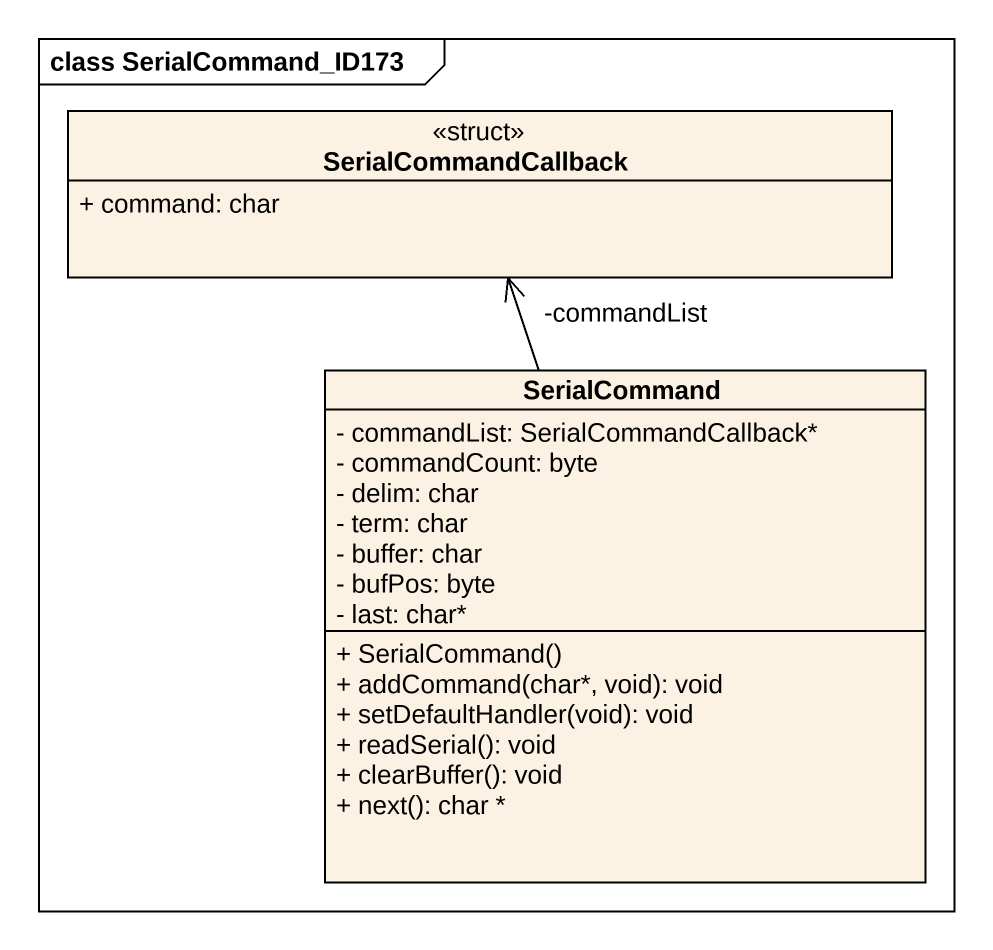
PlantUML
@startuml
mainframe class SerialCommand_ID173
hide circle
hide empty members
skinparam classAttributeIconSize 0
class SerialCommandCallback <<struct>> {
  + command: char
}
class SerialCommand {
  - commandList: SerialCommandCallback*
  - commandCount: byte
  - delim: char
  - term: char
  - buffer: char
  - bufPos: byte
  - last: char*
  + SerialCommand()
  + addCommand(char*, void): void
  + setDefaultHandler(void): void
  + readSerial(): void
  + clearBuffer(): void
  + next(): char *
}
SerialCommand -up-> "-commandList" SerialCommandCallback
@enduml
